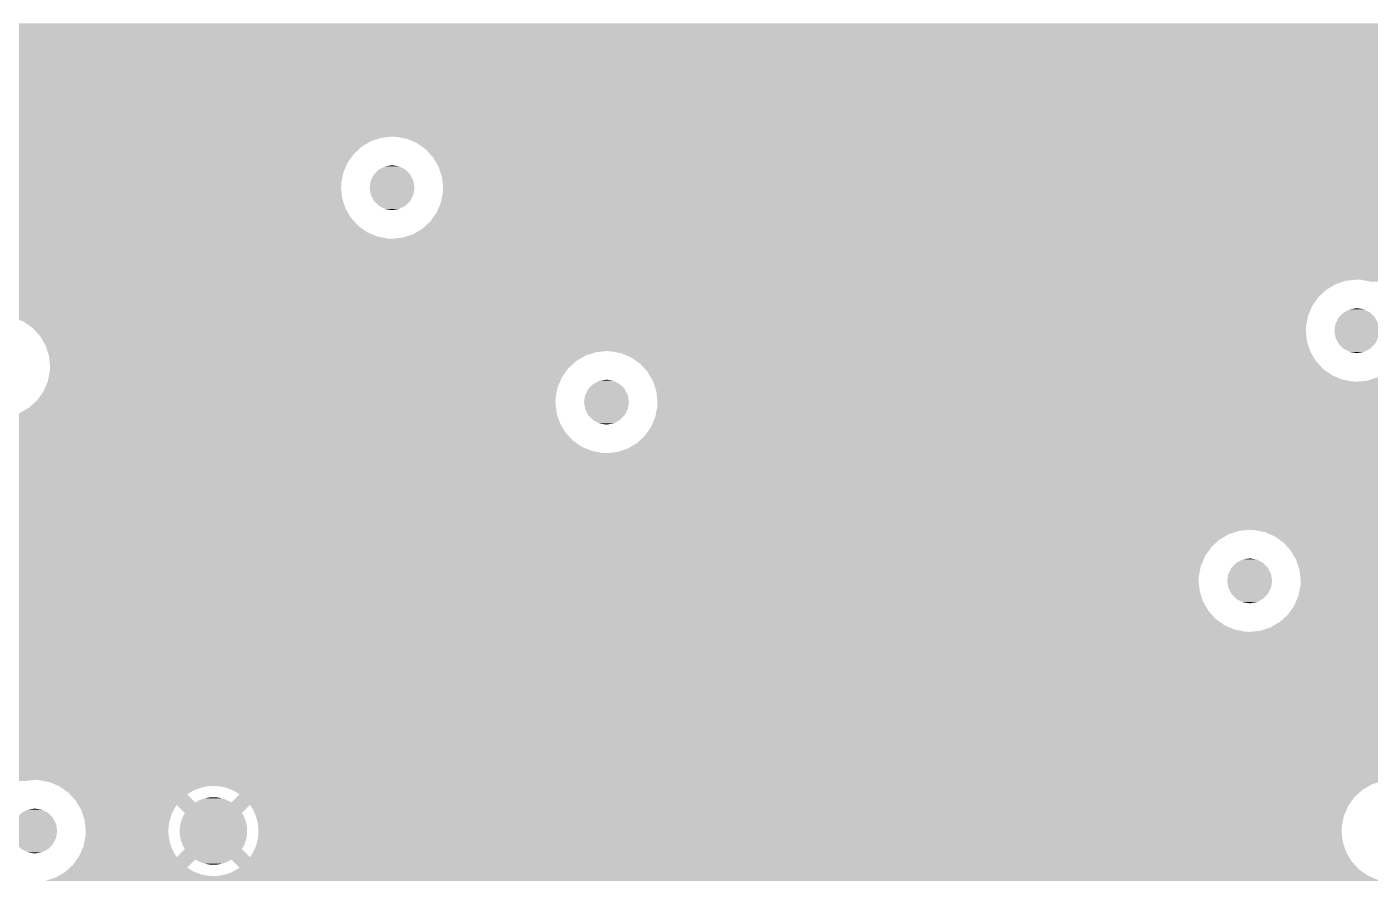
# Model space of a CAD drawing. Extents: x 295 to 953, y 10 to 290.
# Drawn here: x 612.72 to 636.59, y 115.48 to 130.64 of the extents above; entities that cross this region are included whole.
import ezdxf

# ---------------------------------------------------------------- set-up
doc = ezdxf.new("R2010")
doc.units = 0
doc.header["$LTSCALE"] = 5
doc.header["$MEASUREMENT"] = 0
doc.layers.add('FROMC1', color=7, linetype='CONTINUOUS')

msp = doc.modelspace()

# ---------------------------------------------------------------- linework, layer by layer
at = {"layer": 'FROMC1'}
for points in [[(587.325, 130.571), (587.334, 130.577), (696.474, 130.571), (696.492, 130.577)], [(587.334, 130.577), (587.368, 130.597), (696.492, 130.577), (696.683, 130.597)], [(587.368, 130.597), (587.547, 130.706), (710.526, 130.597), (710.526, 130.706)], [(583.018, 130.29), (583.018, 130.391), (696.003, 130.29), (696.113, 130.391)], [(586.574, 130.391), (586.832, 130.411), (696.113, 130.391), (696.135, 130.411)], [(586.832, 130.411), (586.868, 130.42), (696.135, 130.411), (696.144, 130.42)], [(586.868, 130.42), (587.085, 130.472), (696.144, 130.42), (696.233, 130.472)], [(587.085, 130.472), (587.194, 130.517), (696.233, 130.472), (696.31, 130.517)], [(587.194, 130.517), (587.325, 130.571), (696.31, 130.517), (696.474, 130.571)], [(583.018, 130.134), (583.018, 130.29), (695.892, 130.134), (696.003, 130.29)], [(583.018, 129.958), (583.018, 130.134), (695.816, 129.958), (695.892, 130.134)], [(583.018, 129.835), (583.018, 129.958), (695.792, 129.835), (695.816, 129.958)], [(600.877, 129.831), (600.798, 129.835), (695.791, 129.831), (695.792, 129.835)], [(601.066, 129.794), (600.877, 129.831), (695.784, 129.794), (695.791, 129.831)], [(601.122, 129.77), (601.066, 129.794), (695.779, 129.77), (695.784, 129.794)], [(601.242, 129.719), (601.122, 129.77), (695.777, 129.719), (695.779, 129.77)], [(601.282, 129.69), (601.242, 129.719), (695.776, 129.69), (695.777, 129.719)], [(601.398, 129.608), (601.282, 129.69), (695.785, 129.608), (695.776, 129.69)], [(601.497, 129.499), (601.398, 129.608), (695.796, 129.499), (695.785, 129.608)], [(601.527, 129.466), (601.497, 129.499), (695.807, 129.466), (695.796, 129.499)], [(601.615, 129.317), (601.527, 129.466), (695.856, 129.317), (695.807, 129.466)], [(601.624, 129.301), (601.615, 129.317), (695.866, 129.301), (695.856, 129.317)], [(601.673, 129.152), (601.624, 129.301), (695.953, 129.152), (695.866, 129.301)], [(601.684, 129.119), (601.673, 129.152), (695.983, 129.119), (695.953, 129.152)], [(601.696, 129.01), (601.684, 129.119), (696.082, 129.01), (695.983, 129.119)], [(601.704, 128.928), (601.696, 129.01), (696.198, 128.928), (696.082, 129.01)], [(601.703, 128.899), (601.704, 128.928), (696.238, 128.899), (696.198, 128.928)], [(601.664, 128.66), (601.666, 128.672), (618.987, 128.66), (619.022, 128.672)], [(601.666, 128.672), (601.67, 128.692), (619.022, 128.672), (619.213, 128.692)], [(601.67, 128.692), (601.688, 128.783), (705.378, 128.692), (705.348, 128.783)], [(601.688, 128.783), (601.689, 128.787), (696.683, 128.783), (696.603, 128.787)], [(601.689, 128.787), (601.696, 128.824), (696.603, 128.787), (696.415, 128.824)], [(601.696, 128.824), (601.701, 128.848), (696.415, 128.824), (696.358, 128.848)], [(601.701, 128.848), (601.703, 128.899), (696.358, 128.848), (696.238, 128.899)], [(619.292, 128.688), (619.213, 128.692), (643.309, 128.688), (643.343, 128.692)], [(619.378, 128.672), (619.292, 128.688), (643.152, 128.672), (643.309, 128.688)], [(619.481, 128.651), (619.378, 128.672), (643.09, 128.651), (643.152, 128.672)], [(601.518, 128.385), (601.588, 128.484), (618.533, 128.385), (618.641, 128.484)], [(601.588, 128.484), (601.601, 128.515), (618.641, 128.484), (618.674, 128.515)], [(601.601, 128.515), (601.643, 128.612), (618.674, 128.515), (618.84, 128.612)], [(601.643, 128.612), (601.664, 128.66), (618.84, 128.612), (618.987, 128.66)], [(619.573, 128.612), (619.481, 128.651), (642.97, 128.612), (643.09, 128.651)], [(619.657, 128.576), (619.573, 128.612), (642.908, 128.576), (642.97, 128.612)], [(619.742, 128.515), (619.657, 128.576), (642.804, 128.515), (642.908, 128.576)], [(619.813, 128.465), (619.742, 128.515), (642.75, 128.465), (642.804, 128.515)], [(619.885, 128.385), (619.813, 128.465), (642.663, 128.385), (642.75, 128.465)], [(601.17, 128.101), (601.336, 128.198), (618.367, 128.101), (618.409, 128.198)], [(601.336, 128.198), (601.369, 128.229), (618.409, 128.198), (618.422, 128.229)], [(601.369, 128.229), (601.477, 128.328), (618.422, 128.229), (618.492, 128.328)], [(601.477, 128.328), (601.518, 128.385), (618.492, 128.328), (618.533, 128.385)], [(619.942, 128.323), (619.885, 128.385), (642.619, 128.323), (642.663, 128.385)], [(619.997, 128.229), (619.942, 128.323), (642.552, 128.229), (642.619, 128.323)], [(620.039, 128.158), (619.997, 128.229), (642.521, 128.158), (642.552, 128.229)], [(588.018, 127.865), (587.923, 128.021), (618.309, 127.865), (618.34, 128.021)], [(600.798, 128.021), (600.988, 128.041), (618.34, 128.021), (618.344, 128.041)], [(600.988, 128.041), (601.023, 128.053), (618.344, 128.041), (618.346, 128.053)], [(601.023, 128.053), (601.17, 128.101), (618.346, 128.053), (618.367, 128.101)], [(618.836, 127.91), (618.886, 128.014), (619.591, 127.91), (619.537, 128.014)], [(618.886, 128.014), (618.895, 128.023), (619.537, 128.014), (619.533, 128.023)], [(618.895, 128.023), (618.975, 128.105), (619.533, 128.023), (619.448, 128.105)], [(618.975, 128.105), (618.987, 128.111), (619.448, 128.105), (619.442, 128.111)], [(618.987, 128.111), (619.087, 128.164), (619.442, 128.111), (619.334, 128.164)], [(619.087, 128.164), (619.107, 128.167), (619.334, 128.164), (619.328, 128.167)], [(619.107, 128.167), (619.213, 128.184), (619.328, 128.167), (619.213, 128.184)], [(620.074, 128.053), (620.039, 128.158), (642.476, 128.053), (642.521, 128.158)], [(620.099, 127.976), (620.074, 128.053), (642.461, 127.976), (642.476, 128.053)], [(620.111, 127.865), (620.099, 127.976), (642.439, 127.865), (642.461, 127.976)], [(588.055, 127.805), (588.018, 127.865), (618.307, 127.805), (618.309, 127.865)], [(588.063, 127.785), (588.055, 127.805), (618.306, 127.785), (618.307, 127.805)], [(588.142, 127.594), (588.063, 127.785), (618.326, 127.594), (618.306, 127.785)], [(618.814, 127.785), (618.831, 127.9), (619.611, 127.785), (619.593, 127.9)], [(618.832, 127.67), (618.814, 127.785), (619.594, 127.67), (619.611, 127.785)], [(618.831, 127.9), (618.836, 127.91), (619.593, 127.9), (619.591, 127.91)], [(620.119, 127.785), (620.111, 127.865), (642.436, 127.785), (642.439, 127.865)], [(620.116, 127.705), (620.119, 127.785), (642.444, 127.705), (642.436, 127.785)], [(588.154, 127.565), (588.142, 127.594), (618.336, 127.565), (618.326, 127.594)], [(588.191, 127.412), (588.154, 127.565), (618.386, 127.412), (618.336, 127.565)], [(618.834, 127.66), (618.832, 127.67), (619.589, 127.66), (619.594, 127.67)], [(618.888, 127.556), (618.834, 127.66), (619.539, 127.556), (619.589, 127.66)], [(618.892, 127.547), (618.888, 127.556), (619.53, 127.547), (619.539, 127.556)], [(618.977, 127.465), (618.892, 127.547), (619.45, 127.465), (619.53, 127.547)], [(620.034, 127.412), (620.079, 127.517), (642.516, 127.412), (642.481, 127.517)], [(620.079, 127.517), (620.094, 127.594), (642.481, 127.517), (642.456, 127.594)], [(620.094, 127.594), (620.116, 127.705), (642.456, 127.594), (642.444, 127.705)], [(588.214, 127.312), (588.191, 127.412), (618.444, 127.312), (618.386, 127.412)], [(588.22, 127.247), (588.214, 127.312), (618.483, 127.247), (618.444, 127.312)], [(588.231, 127.105), (588.22, 127.247), (618.612, 127.105), (618.483, 127.247)], [(618.983, 127.459), (618.977, 127.465), (619.438, 127.459), (619.45, 127.465)], [(619.091, 127.406), (618.983, 127.459), (619.338, 127.406), (619.438, 127.459)], [(619.098, 127.403), (619.091, 127.406), (619.318, 127.403), (619.338, 127.406)], [(619.213, 127.386), (619.098, 127.403), (619.213, 127.386), (619.318, 127.403)], [(619.892, 127.185), (619.936, 127.247), (642.67, 127.185), (642.613, 127.247)], [(619.936, 127.247), (620.003, 127.341), (642.613, 127.247), (642.558, 127.341)], [(620.003, 127.341), (620.034, 127.412), (642.558, 127.341), (642.516, 127.412)], [(588.23, 126.994), (588.235, 127.053), (618.768, 126.994), (618.685, 127.053)], [(588.235, 127.053), (588.231, 127.105), (618.685, 127.053), (618.612, 127.105)], [(619.647, 126.994), (619.751, 127.055), (642.898, 126.994), (642.813, 127.055)], [(619.751, 127.055), (619.806, 127.105), (642.813, 127.055), (642.742, 127.105)], [(619.806, 127.105), (619.892, 127.185), (642.742, 127.105), (642.67, 127.185)], [(588.198, 126.723), (588.211, 126.778), (705.435, 126.723), (705.452, 126.778)], [(588.211, 126.778), (588.213, 126.784), (705.452, 126.778), (705.454, 126.784)], [(588.213, 126.784), (588.217, 126.831), (705.454, 126.784), (705.472, 126.831)], [(588.217, 126.831), (588.22, 126.878), (705.472, 126.831), (705.495, 126.878)], [(588.22, 126.878), (588.221, 126.882), (619.213, 126.878), (619.133, 126.882)], [(588.221, 126.882), (588.224, 126.919), (619.133, 126.882), (618.945, 126.919)], [(588.224, 126.919), (588.23, 126.994), (618.945, 126.919), (618.768, 126.994)], [(619.213, 126.878), (619.246, 126.882), (643.343, 126.878), (643.263, 126.882)], [(619.246, 126.882), (619.403, 126.898), (643.263, 126.882), (643.178, 126.898)], [(619.403, 126.898), (619.465, 126.919), (643.178, 126.898), (643.075, 126.919)], [(619.465, 126.919), (619.585, 126.958), (643.075, 126.919), (642.982, 126.958)], [(619.585, 126.958), (619.647, 126.994), (642.982, 126.958), (642.898, 126.994)], [(588.136, 126.497), (588.151, 126.532), (705.408, 126.497), (705.408, 126.532)], [(588.151, 126.532), (588.156, 126.554), (705.408, 126.532), (705.408, 126.554)], [(588.156, 126.554), (588.17, 126.611), (705.408, 126.554), (705.413, 126.611)], [(588.17, 126.611), (588.184, 126.668), (705.413, 126.611), (705.422, 126.668)], [(588.184, 126.668), (588.198, 126.723), (705.422, 126.668), (705.435, 126.723)], [(588.038, 126.273), (588.05, 126.293), (705.445, 126.273), (705.439, 126.293)], [(588.05, 126.293), (588.065, 126.328), (705.439, 126.293), (705.43, 126.328)], [(588.065, 126.328), (588.089, 126.384), (705.43, 126.328), (705.418, 126.384)], [(588.089, 126.384), (588.112, 126.441), (705.418, 126.384), (705.411, 126.441)], [(588.112, 126.441), (588.136, 126.497), (705.411, 126.441), (705.408, 126.497)], [(587.83, 125.975), (587.913, 126.072), (635.819, 125.975), (635.985, 126.072)], [(587.913, 126.072), (587.914, 126.072), (635.985, 126.072), (635.986, 126.072)], [(587.914, 126.072), (587.951, 126.132), (635.986, 126.072), (636.167, 126.132)], [(587.951, 126.132), (587.963, 126.152), (636.167, 126.132), (636.358, 126.152)], [(587.963, 126.152), (587.973, 126.167), (705.495, 126.152), (705.487, 126.167)], [(587.973, 126.167), (588.005, 126.22), (705.487, 126.167), (705.464, 126.22)], [(588.005, 126.22), (588.038, 126.273), (705.464, 126.22), (705.445, 126.273)], [(636.437, 126.148), (636.358, 126.152), (705.497, 126.148), (705.495, 126.152)], [(636.597, 126.117), (636.437, 126.148), (705.514, 126.117), (705.497, 126.148)], [(587.547, 125.707), (587.709, 125.845), (635.58, 125.707), (635.678, 125.845)], [(587.709, 125.845), (587.744, 125.875), (635.678, 125.845), (635.711, 125.875)], [(587.744, 125.875), (587.83, 125.975), (635.711, 125.875), (635.819, 125.975)], [(587.191, 125.517), (587.325, 125.572), (635.493, 125.517), (635.517, 125.572)], [(587.325, 125.572), (587.517, 125.689), (635.517, 125.572), (635.567, 125.689)], [(587.517, 125.689), (587.547, 125.707), (635.567, 125.689), (635.58, 125.707)], [(636.04, 125.483), (636.12, 125.565), (636.678, 125.483), (636.593, 125.565)], [(636.12, 125.565), (636.132, 125.571), (636.593, 125.565), (636.587, 125.571)], [(636.132, 125.571), (636.232, 125.624), (636.587, 125.571), (636.479, 125.624)], [(636.232, 125.624), (636.252, 125.627), (636.479, 125.624), (636.473, 125.627)], [(636.252, 125.627), (636.358, 125.644), (636.473, 125.627), (636.358, 125.644)], [(612.307, 125.513), (612.228, 125.517), (635.491, 125.513), (635.493, 125.517)], [(612.496, 125.476), (612.309, 125.513), (635.484, 125.476), (635.491, 125.513)], [(612.672, 125.401), (612.496, 125.476), (635.469, 125.401), (635.484, 125.476)], [(612.778, 125.325), (612.672, 125.401), (635.454, 125.325), (635.469, 125.401)], [(612.828, 125.29), (612.778, 125.325), (635.453, 125.29), (635.454, 125.325)], [(635.959, 125.245), (635.976, 125.36), (636.756, 125.245), (636.738, 125.36)], [(635.976, 125.36), (635.981, 125.37), (636.738, 125.36), (636.736, 125.37)], [(635.981, 125.37), (636.031, 125.474), (636.736, 125.37), (636.682, 125.474)], [(636.031, 125.474), (636.04, 125.483), (636.682, 125.474), (636.678, 125.483)], [(612.869, 125.245), (612.828, 125.29), (635.451, 125.245), (635.453, 125.29)], [(612.957, 125.148), (612.869, 125.245), (635.461, 125.148), (635.451, 125.245)], [(613.012, 125.054), (612.957, 125.148), (635.471, 125.054), (635.461, 125.148)], [(635.977, 125.13), (635.959, 125.245), (636.739, 125.13), (636.756, 125.245)], [(635.979, 125.12), (635.977, 125.13), (636.734, 125.12), (636.739, 125.13)], [(636.033, 125.016), (635.979, 125.12), (636.684, 125.016), (636.734, 125.12)], [(613.054, 124.983), (613.012, 125.054), (635.495, 124.983), (635.471, 125.054)], [(613.087, 124.882), (613.054, 124.983), (635.528, 124.882), (635.495, 124.983)], [(613.094, 124.862), (613.087, 124.882), (622.832, 124.862), (623.023, 124.882)], [(613.114, 124.802), (613.094, 124.862), (622.65, 124.802), (622.832, 124.862)], [(623.102, 124.878), (623.023, 124.882), (635.529, 124.878), (635.528, 124.882)], [(623.133, 124.872), (623.102, 124.878), (635.531, 124.872), (635.529, 124.878)], [(623.291, 124.841), (623.133, 124.872), (635.549, 124.841), (635.531, 124.872)], [(636.037, 125.007), (636.033, 125.016), (636.675, 125.007), (636.684, 125.016)], [(636.122, 124.925), (636.037, 125.007), (636.595, 124.925), (636.675, 125.007)], [(636.128, 124.919), (636.122, 124.925), (636.583, 124.919), (636.595, 124.925)], [(636.236, 124.866), (636.128, 124.919), (636.483, 124.866), (636.583, 124.919)], [(636.243, 124.863), (636.236, 124.866), (636.463, 124.863), (636.483, 124.866)], [(636.358, 124.846), (636.243, 124.863), (636.358, 124.846), (636.463, 124.863)], [(613.114, 124.801), (613.114, 124.802), (622.648, 124.801), (622.65, 124.802)], [(613.124, 124.705), (613.114, 124.801), (622.484, 124.705), (622.648, 124.801)], [(613.134, 124.61), (613.124, 124.705), (622.381, 124.61), (622.484, 124.705)], [(613.133, 124.575), (613.134, 124.61), (622.343, 124.575), (622.381, 124.61)], [(623.467, 124.766), (623.291, 124.841), (635.593, 124.766), (635.549, 124.841)], [(623.549, 124.707), (623.467, 124.766), (635.628, 124.707), (635.593, 124.766)], [(623.623, 124.655), (623.549, 124.707), (635.676, 124.655), (635.628, 124.707)], [(623.705, 124.565), (623.623, 124.655), (635.757, 124.565), (635.676, 124.655)], [(613.094, 124.342), (613.109, 124.419), (622.199, 124.342), (622.232, 124.419)], [(613.109, 124.419), (613.131, 124.53), (622.232, 124.419), (622.311, 124.53)], [(613.131, 124.53), (613.133, 124.575), (622.311, 124.53), (622.343, 124.575)], [(622.917, 124.357), (623.023, 124.374), (623.138, 124.357), (623.023, 124.374)], [(623.752, 124.513), (623.705, 124.565), (635.831, 124.513), (635.757, 124.565)], [(623.787, 124.454), (623.752, 124.513), (635.913, 124.454), (635.831, 124.513)], [(623.831, 124.379), (623.787, 124.454), (636.09, 124.379), (635.913, 124.454)], [(623.849, 124.348), (623.831, 124.379), (636.247, 124.348), (636.09, 124.379)], [(636.548, 124.358), (636.73, 124.418), (646.336, 124.358), (646.362, 124.418)], [(612.939, 124.055), (613.018, 124.166), (622.119, 124.055), (622.141, 124.166)], [(613.018, 124.166), (613.051, 124.243), (622.141, 124.166), (622.156, 124.243)], [(613.051, 124.243), (613.094, 124.342), (622.156, 124.243), (622.199, 124.342)], [(622.646, 124.1), (622.696, 124.204), (623.401, 124.1), (623.347, 124.204)], [(622.696, 124.204), (622.705, 124.213), (623.347, 124.204), (623.343, 124.213)], [(622.705, 124.213), (622.785, 124.295), (623.343, 124.213), (623.258, 124.295)], [(622.785, 124.295), (622.797, 124.301), (623.258, 124.295), (623.252, 124.301)], [(622.797, 124.301), (622.897, 124.354), (623.252, 124.301), (623.144, 124.354)], [(622.897, 124.354), (622.917, 124.357), (623.144, 124.354), (623.138, 124.357)], [(623.851, 124.342), (623.849, 124.348), (636.278, 124.342), (636.247, 124.348)], [(623.852, 124.338), (623.851, 124.342), (636.358, 124.338), (636.278, 124.342)], [(623.884, 124.243), (623.852, 124.338), (646.286, 124.243), (646.327, 124.338)], [(623.909, 124.166), (623.884, 124.243), (646.271, 124.166), (646.286, 124.243)], [(623.921, 124.055), (623.909, 124.166), (646.249, 124.055), (646.271, 124.166)], [(636.358, 124.338), (636.548, 124.358), (646.327, 124.338), (646.336, 124.358)], [(612.766, 123.88), (612.869, 123.975), (622.126, 123.88), (622.116, 123.975)], [(612.869, 123.975), (612.907, 124.01), (622.116, 123.975), (622.117, 124.01)], [(612.907, 124.01), (612.939, 124.055), (622.117, 124.01), (622.119, 124.055)], [(622.624, 123.975), (622.641, 124.09), (623.421, 123.975), (623.403, 124.09)], [(622.642, 123.86), (622.624, 123.975), (623.404, 123.86), (623.421, 123.975)], [(622.641, 124.09), (622.646, 124.1), (623.403, 124.09), (623.401, 124.1)], [(623.904, 123.784), (623.926, 123.895), (646.266, 123.784), (646.254, 123.895)], [(623.929, 123.975), (623.921, 124.055), (646.246, 123.975), (646.249, 124.055)], [(623.926, 123.895), (623.929, 123.975), (646.254, 123.895), (646.246, 123.975)], [(596.256, 123.626), (596.34, 123.703), (622.188, 123.626), (622.163, 123.703)], [(612.228, 123.703), (612.418, 123.723), (622.163, 123.703), (622.156, 123.723)], [(612.418, 123.723), (612.6, 123.783), (622.156, 123.723), (622.136, 123.783)], [(612.6, 123.783), (612.602, 123.784), (622.136, 123.783), (622.136, 123.784)], [(612.602, 123.784), (612.766, 123.88), (622.136, 123.784), (622.126, 123.88)], [(622.644, 123.85), (622.642, 123.86), (623.399, 123.85), (623.404, 123.86)], [(622.698, 123.746), (622.644, 123.85), (623.349, 123.746), (623.399, 123.85)], [(622.702, 123.737), (622.698, 123.746), (623.34, 123.737), (623.349, 123.746)], [(622.787, 123.655), (622.702, 123.737), (623.26, 123.655), (623.34, 123.737)], [(622.793, 123.649), (622.787, 123.655), (623.248, 123.649), (623.26, 123.655)], [(623.844, 123.602), (623.889, 123.707), (646.326, 123.602), (646.291, 123.707)], [(623.889, 123.707), (623.904, 123.784), (646.291, 123.707), (646.266, 123.784)], [(587.487, 123.437), (587.467, 123.449), (622.293, 123.437), (622.285, 123.449)], [(587.555, 123.395), (587.487, 123.437), (622.331, 123.395), (622.293, 123.437)], [(595.718, 123.449), (595.908, 123.469), (622.285, 123.449), (622.274, 123.469)], [(595.908, 123.469), (596.09, 123.529), (622.274, 123.469), (622.239, 123.529)], [(596.09, 123.529), (596.215, 123.602), (622.239, 123.529), (622.196, 123.602)], [(596.215, 123.602), (596.256, 123.626), (622.196, 123.602), (622.188, 123.626)], [(622.901, 123.596), (622.793, 123.649), (623.148, 123.596), (623.248, 123.649)], [(622.908, 123.593), (622.901, 123.596), (623.128, 123.593), (623.148, 123.596)], [(623.023, 123.576), (622.908, 123.593), (623.023, 123.576), (623.128, 123.593)], [(623.702, 123.375), (623.746, 123.437), (646.48, 123.375), (646.423, 123.437)], [(623.746, 123.437), (623.813, 123.531), (646.423, 123.437), (646.368, 123.531)], [(623.813, 123.531), (623.844, 123.602), (646.368, 123.531), (646.326, 123.602)], [(587.671, 123.295), (587.555, 123.395), (622.422, 123.295), (622.331, 123.395)], [(587.752, 123.226), (587.671, 123.295), (622.52, 123.226), (622.422, 123.295)], [(587.787, 123.184), (587.752, 123.226), (622.578, 123.184), (622.52, 123.226)], [(587.851, 123.109), (587.787, 123.184), (622.755, 123.109), (622.578, 123.184)], [(623.395, 123.148), (623.457, 123.184), (646.792, 123.148), (646.708, 123.184)], [(623.457, 123.184), (623.561, 123.245), (646.708, 123.184), (646.623, 123.245)], [(623.561, 123.245), (623.616, 123.295), (646.623, 123.245), (646.552, 123.295)], [(623.616, 123.295), (623.702, 123.375), (646.552, 123.295), (646.48, 123.375)], [(587.883, 123.072), (587.851, 123.109), (622.943, 123.072), (622.755, 123.109)], [(587.886, 123.068), (587.883, 123.072), (623.023, 123.068), (622.943, 123.072)], [(587.92, 123.028), (587.886, 123.068), (710.526, 123.028), (710.526, 123.068)], [(587.951, 122.977), (587.92, 123.028), (710.526, 122.977), (710.526, 123.028)], [(587.963, 122.957), (587.951, 122.977), (683.792, 122.957), (683.983, 122.977)], [(588, 122.897), (587.963, 122.957), (683.61, 122.897), (683.792, 122.957)], [(623.023, 123.068), (623.056, 123.072), (647.153, 123.068), (647.073, 123.072)], [(623.056, 123.072), (623.213, 123.088), (647.073, 123.072), (646.988, 123.088)], [(623.213, 123.088), (623.275, 123.109), (646.988, 123.088), (646.885, 123.109)], [(623.275, 123.109), (623.395, 123.148), (646.885, 123.109), (646.792, 123.148)], [(588.055, 122.806), (588, 122.897), (683.455, 122.806), (683.61, 122.897)], [(588.058, 122.8), (588.055, 122.806), (683.444, 122.8), (683.455, 122.806)], [(588.111, 122.67), (588.058, 122.8), (683.303, 122.67), (683.444, 122.8)], [(588.154, 122.566), (588.111, 122.67), (683.229, 122.566), (683.303, 122.67)], [(588.166, 122.514), (588.154, 122.566), (683.192, 122.514), (683.229, 122.566)], [(588.209, 122.338), (588.166, 122.514), (683.116, 122.338), (683.192, 122.514)], [(588.214, 122.314), (588.209, 122.338), (683.111, 122.314), (683.116, 122.338)], [(588.227, 122.15), (588.214, 122.314), (683.079, 122.15), (683.111, 122.314)], [(588.22, 121.879), (588.235, 122.055), (683.096, 121.879), (683.077, 122.055)], [(588.234, 122.07), (588.227, 122.15), (683.076, 122.07), (683.079, 122.15)], [(588.235, 122.055), (588.234, 122.07), (683.077, 122.055), (683.076, 122.07)], [(588.193, 121.707), (588.213, 121.786), (683.153, 121.707), (683.127, 121.786)], [(588.213, 121.786), (588.22, 121.879), (683.127, 121.786), (683.096, 121.879)], [(588.095, 121.4), (588.149, 121.53), (633.773, 121.4), (633.914, 121.53)], [(588.149, 121.53), (588.151, 121.534), (633.914, 121.53), (633.921, 121.534)], [(588.151, 121.534), (588.174, 121.627), (633.921, 121.534), (634.08, 121.627)], [(588.174, 121.627), (588.188, 121.687), (634.08, 121.627), (634.262, 121.687)], [(588.188, 121.687), (588.193, 121.707), (634.262, 121.687), (634.453, 121.707)], [(634.532, 121.703), (634.453, 121.707), (683.154, 121.703), (683.153, 121.707)], [(634.563, 121.697), (634.532, 121.703), (683.156, 121.697), (683.154, 121.703)], [(634.721, 121.666), (634.563, 121.697), (683.174, 121.666), (683.156, 121.697)], [(634.897, 121.591), (634.721, 121.666), (683.218, 121.591), (683.174, 121.666)], [(634.979, 121.532), (634.897, 121.591), (683.253, 121.532), (683.218, 121.591)], [(635.053, 121.48), (634.979, 121.532), (683.301, 121.48), (683.253, 121.532)], [(588.019, 121.244), (588.05, 121.294), (633.662, 121.244), (633.698, 121.294)], [(588.05, 121.294), (588.095, 121.4), (633.698, 121.294), (633.773, 121.4)], [(635.135, 121.39), (635.053, 121.48), (683.382, 121.39), (683.301, 121.48)], [(635.182, 121.338), (635.135, 121.39), (683.456, 121.338), (683.382, 121.39)], [(635.217, 121.279), (635.182, 121.338), (683.538, 121.279), (683.456, 121.338)], [(635.261, 121.204), (635.217, 121.279), (683.715, 121.204), (683.538, 121.279)], [(587.747, 120.88), (587.909, 121.068), (633.549, 120.88), (633.586, 121.068)], [(587.909, 121.068), (587.914, 121.073), (633.586, 121.068), (633.589, 121.073)], [(587.914, 121.073), (588.019, 121.244), (633.589, 121.073), (633.662, 121.244)], [(634.076, 120.925), (634.126, 121.029), (634.831, 120.925), (634.777, 121.029)], [(634.126, 121.029), (634.135, 121.038), (634.777, 121.029), (634.773, 121.038)], [(634.135, 121.038), (634.215, 121.12), (634.773, 121.038), (634.688, 121.12)], [(634.215, 121.12), (634.227, 121.126), (634.688, 121.12), (634.682, 121.126)], [(634.227, 121.126), (634.327, 121.179), (634.682, 121.126), (634.574, 121.179)], [(634.327, 121.179), (634.347, 121.182), (634.574, 121.179), (634.568, 121.182)], [(634.347, 121.182), (634.453, 121.199), (634.568, 121.182), (634.453, 121.199)], [(635.279, 121.173), (635.261, 121.204), (683.872, 121.173), (683.715, 121.204)], [(635.281, 121.167), (635.279, 121.173), (683.903, 121.167), (683.872, 121.173)], [(635.282, 121.163), (635.281, 121.167), (683.983, 121.163), (683.903, 121.167)], [(635.339, 120.991), (635.282, 121.163), (710.526, 120.991), (710.526, 121.163)], [(587.547, 120.708), (587.654, 120.8), (633.556, 120.708), (633.546, 120.8)], [(587.654, 120.8), (587.744, 120.876), (633.546, 120.8), (633.549, 120.876)], [(587.744, 120.876), (587.747, 120.88), (633.549, 120.876), (633.549, 120.88)], [(634.054, 120.8), (634.071, 120.915), (634.851, 120.8), (634.833, 120.915)], [(634.072, 120.685), (634.054, 120.8), (634.834, 120.685), (634.851, 120.8)], [(634.071, 120.915), (634.076, 120.925), (634.833, 120.915), (634.831, 120.925)], [(635.359, 120.8), (635.339, 120.991), (710.526, 120.8), (710.526, 120.991)], [(635.356, 120.72), (635.359, 120.8), (710.526, 120.72), (710.526, 120.8)], [(587.085, 120.474), (587.325, 120.573), (633.61, 120.474), (633.578, 120.573)], [(587.325, 120.573), (587.384, 120.609), (633.578, 120.573), (633.566, 120.609)], [(587.384, 120.609), (587.547, 120.708), (633.566, 120.609), (633.556, 120.708)], [(634.074, 120.675), (634.072, 120.685), (634.829, 120.675), (634.834, 120.685)], [(634.128, 120.571), (634.074, 120.675), (634.779, 120.571), (634.829, 120.675)], [(634.132, 120.562), (634.128, 120.571), (634.77, 120.562), (634.779, 120.571)], [(634.217, 120.48), (634.132, 120.562), (634.69, 120.48), (634.77, 120.562)], [(635.319, 120.532), (635.356, 120.72), (710.526, 120.532), (710.526, 120.72)], [(583.018, 120.262), (583.018, 120.394), (633.723, 120.262), (633.646, 120.394)], [(586.574, 120.394), (586.832, 120.414), (633.646, 120.394), (633.634, 120.414)], [(586.832, 120.414), (586.888, 120.427), (633.634, 120.414), (633.626, 120.427)], [(586.888, 120.427), (587.085, 120.474), (633.626, 120.427), (633.61, 120.474)], [(634.223, 120.474), (634.217, 120.48), (634.678, 120.474), (634.69, 120.48)], [(634.331, 120.421), (634.223, 120.474), (634.578, 120.421), (634.678, 120.474)], [(634.338, 120.418), (634.331, 120.421), (634.558, 120.418), (634.578, 120.421)], [(634.453, 120.401), (634.338, 120.418), (634.453, 120.401), (634.558, 120.418)], [(635.175, 120.26), (635.243, 120.356), (657.409, 120.26), (657.574, 120.356)], [(635.243, 120.357), (635.269, 120.417), (657.575, 120.357), (657.757, 120.417)], [(635.243, 120.356), (635.243, 120.357), (657.574, 120.356), (657.575, 120.357)], [(635.269, 120.417), (635.278, 120.437), (657.757, 120.417), (657.948, 120.437)], [(635.278, 120.437), (635.319, 120.532), (710.526, 120.437), (710.526, 120.532)], [(583.018, 120.183), (583.018, 120.262), (633.795, 120.183), (633.723, 120.262)], [(609.513, 120.179), (609.434, 120.183), (633.798, 120.179), (633.795, 120.183)], [(609.702, 120.142), (609.513, 120.179), (633.832, 120.142), (633.798, 120.179)], [(609.752, 120.12), (609.702, 120.142), (633.852, 120.12), (633.832, 120.142)], [(609.878, 120.067), (609.752, 120.12), (633.928, 120.067), (633.852, 120.12)], [(634.991, 120.07), (635.056, 120.13), (657.225, 120.07), (657.268, 120.13)], [(635.056, 120.13), (635.132, 120.2), (657.268, 120.13), (657.344, 120.2)], [(635.132, 120.2), (635.175, 120.26), (657.344, 120.2), (657.409, 120.26)], [(609.958, 120.009), (609.878, 120.067), (634.008, 120.009), (633.928, 120.067)], [(610.034, 119.956), (609.958, 120.009), (634.134, 119.956), (634.008, 120.009)], [(610.054, 119.934), (610.034, 119.956), (634.185, 119.934), (634.134, 119.956)], [(610.088, 119.897), (610.054, 119.934), (634.373, 119.897), (634.185, 119.934)], [(610.091, 119.893), (610.088, 119.897), (634.453, 119.893), (634.373, 119.897)], [(610.163, 119.814), (610.091, 119.893), (657.088, 119.814), (657.122, 119.893)], [(634.453, 119.893), (634.643, 119.913), (657.122, 119.893), (657.131, 119.913)], [(634.643, 119.913), (634.825, 119.973), (657.131, 119.913), (657.157, 119.973)], [(634.825, 119.973), (634.826, 119.974), (657.157, 119.973), (657.157, 119.974)], [(634.826, 119.974), (634.991, 120.07), (657.157, 119.974), (657.225, 120.07)], [(610.173, 119.798), (610.163, 119.814), (657.081, 119.798), (657.088, 119.814)], [(610.26, 119.649), (610.173, 119.798), (657.052, 119.649), (657.081, 119.798)], [(610.273, 119.61), (610.26, 119.649), (657.044, 119.61), (657.052, 119.649)], [(610.299, 119.53), (610.273, 119.61), (657.041, 119.53), (657.044, 119.61)], [(610.32, 119.467), (610.299, 119.53), (657.048, 119.467), (657.041, 119.53)], [(610.334, 119.339), (610.32, 119.467), (657.061, 119.339), (657.048, 119.467)], [(610.3, 119.008), (610.329, 119.157), (657.208, 119.008), (657.121, 119.157)], [(610.329, 119.157), (610.337, 119.196), (657.121, 119.157), (657.108, 119.196)], [(610.34, 119.276), (610.334, 119.339), (657.082, 119.276), (657.061, 119.339)], [(610.337, 119.196), (610.34, 119.276), (657.108, 119.196), (657.082, 119.276)], [(610.232, 118.85), (610.293, 118.992), (657.347, 118.85), (657.218, 118.992)], [(610.293, 118.992), (610.3, 119.008), (657.218, 118.992), (657.208, 119.008)], [(610.06, 118.627), (610.1, 118.664), (657.868, 118.627), (657.68, 118.664)], [(610.1, 118.664), (610.113, 118.676), (657.68, 118.664), (657.652, 118.676)], [(610.113, 118.676), (610.158, 118.739), (657.652, 118.676), (657.503, 118.739)], [(610.158, 118.739), (610.224, 118.832), (657.503, 118.739), (657.373, 118.832)], [(610.224, 118.832), (610.232, 118.85), (657.373, 118.832), (657.347, 118.85)], [(609.624, 118.389), (609.806, 118.449), (710.526, 118.389), (710.526, 118.449)], [(609.806, 118.449), (609.972, 118.546), (710.526, 118.449), (710.526, 118.546)], [(609.972, 118.546), (610.056, 118.623), (710.526, 118.546), (710.526, 118.623)], [(610.056, 118.623), (610.06, 118.627), (657.948, 118.623), (657.868, 118.627)], [(587.752, 118.227), (587.586, 118.369), (710.526, 118.227), (710.526, 118.369)], [(587.92, 118.029), (587.752, 118.227), (710.526, 118.029), (710.526, 118.227)], [(609.434, 118.369), (609.624, 118.389), (710.526, 118.369), (710.526, 118.389)], [(588.001, 117.897), (587.92, 118.029), (710.526, 117.897), (710.526, 118.029)], [(588.013, 117.877), (588.001, 117.897), (672.362, 117.877), (672.553, 117.897)], [(588.049, 117.817), (588.013, 117.877), (672.18, 117.817), (672.362, 117.877)], [(588.055, 117.807), (588.049, 117.817), (672.164, 117.807), (672.18, 117.817)], [(588.091, 117.72), (588.055, 117.807), (672.014, 117.72), (672.164, 117.807)], [(588.145, 117.59), (588.091, 117.72), (671.873, 117.59), (672.014, 117.72)], [(588.154, 117.567), (588.145, 117.59), (671.857, 117.567), (671.873, 117.59)], [(588.186, 117.434), (588.154, 117.567), (671.762, 117.434), (671.857, 117.567)], [(588.214, 117.315), (588.186, 117.434), (671.711, 117.315), (671.762, 117.434)], [(588.219, 117.262), (588.214, 117.315), (671.688, 117.262), (671.711, 117.315)], [(588.22, 117.242), (588.219, 117.262), (612.672, 117.242), (612.863, 117.262)], [(612.942, 117.258), (612.863, 117.262), (636.959, 117.258), (636.993, 117.262)], [(613.028, 117.242), (612.942, 117.258), (636.802, 117.242), (636.959, 117.258)], [(613.131, 117.221), (613.028, 117.242), (636.74, 117.221), (636.802, 117.242)], [(613.223, 117.182), (613.131, 117.221), (636.62, 117.182), (636.74, 117.221)], [(613.285, 117.155), (613.223, 117.182), (636.574, 117.155), (636.62, 117.182)], [(613.293, 117.152), (613.285, 117.155), (615.963, 117.152), (616.02, 117.155)], [(613.307, 117.146), (613.293, 117.152), (615.917, 117.146), (615.963, 117.152)], [(613.308, 117.144), (613.307, 117.146), (615.907, 117.144), (615.917, 117.146)], [(613.324, 117.133), (613.308, 117.144), (615.851, 117.133), (615.907, 117.144)], [(613.346, 117.118), (613.324, 117.133), (615.796, 117.118), (615.851, 117.133)], [(613.373, 117.099), (613.346, 117.118), (615.742, 117.099), (615.796, 117.118)], [(613.405, 117.076), (613.373, 117.099), (615.69, 117.076), (615.742, 117.099)], [(613.443, 117.049), (613.405, 117.076), (615.639, 117.049), (615.69, 117.076)], [(613.463, 117.035), (613.443, 117.049), (615.616, 117.035), (615.639, 117.049)], [(613.477, 117.019), (613.463, 117.035), (615.591, 117.019), (615.616, 117.035)], [(613.489, 117.006), (613.477, 117.019), (615.573, 117.006), (615.591, 117.019)], [(613.592, 116.893), (613.489, 117.006), (615.686, 116.893), (615.573, 117.006)], [(616.077, 117.154), (616.02, 117.155), (636.573, 117.154), (636.574, 117.155)], [(616.134, 117.149), (616.077, 117.154), (636.565, 117.149), (636.573, 117.154)], [(616.19, 117.14), (616.134, 117.149), (636.549, 117.14), (636.565, 117.149)], [(616.246, 117.128), (616.19, 117.14), (636.527, 117.128), (636.549, 117.14)], [(616.3, 117.111), (616.246, 117.128), (636.499, 117.111), (636.527, 117.128)], [(616.353, 117.09), (616.3, 117.111), (636.463, 117.09), (636.499, 117.111)], [(616.365, 117.085), (616.353, 117.09), (636.454, 117.085), (636.463, 117.09)], [(616.405, 117.066), (616.365, 117.085), (636.434, 117.066), (636.454, 117.085)], [(616.455, 117.038), (616.405, 117.066), (636.403, 117.038), (636.434, 117.066)], [(616.451, 116.955), (616.502, 117.006), (636.313, 116.955), (636.369, 117.006)], [(616.502, 117.006), (616.455, 117.038), (636.369, 117.006), (636.403, 117.038)], [(612.637, 116.681), (612.737, 116.734), (613.092, 116.681), (612.984, 116.734)], [(612.737, 116.734), (612.757, 116.737), (612.984, 116.734), (612.978, 116.737)], [(612.757, 116.737), (612.863, 116.754), (612.978, 116.737), (612.863, 116.754)], [(613.611, 116.862), (613.592, 116.893), (615.717, 116.862), (615.686, 116.893)], [(613.635, 116.82), (613.611, 116.862), (636.216, 116.82), (636.247, 116.862)], [(613.611, 116.862), (613.611, 116.862), (615.718, 116.862), (615.717, 116.862)], [(613.663, 116.772), (613.635, 116.82), (615.355, 116.772), (615.386, 116.82)], [(613.689, 116.728), (613.663, 116.772), (615.33, 116.728), (615.355, 116.772)], [(615.531, 116.675), (615.386, 116.82), (616.544, 116.675), (616.689, 116.82)], [(615.718, 116.862), (615.746, 116.879), (616.358, 116.862), (616.328, 116.879)], [(615.746, 116.879), (615.761, 116.886), (616.328, 116.879), (616.315, 116.886)], [(615.761, 116.886), (615.79, 116.901), (616.315, 116.886), (616.284, 116.901)], [(615.79, 116.901), (615.806, 116.907), (616.284, 116.901), (616.27, 116.907)], [(615.806, 116.907), (615.836, 116.92), (616.27, 116.907), (616.238, 116.92)], [(615.836, 116.92), (615.853, 116.925), (616.238, 116.92), (616.224, 116.925)], [(615.853, 116.925), (615.883, 116.934), (616.224, 116.925), (616.19, 116.934)], [(615.883, 116.934), (615.901, 116.938), (616.19, 116.934), (616.176, 116.938)], [(615.901, 116.938), (615.931, 116.945), (616.176, 116.938), (616.141, 116.945)], [(615.931, 116.945), (615.95, 116.948), (616.141, 116.945), (616.128, 116.948)], [(615.95, 116.948), (615.98, 116.952), (616.128, 116.948), (616.091, 116.952)], [(615.98, 116.952), (616.004, 116.953), (616.091, 116.952), (616.079, 116.953)], [(616.004, 116.953), (616.03, 116.954), (616.079, 116.953), (616.03, 116.954)], [(616.358, 116.862), (616.451, 116.955), (636.247, 116.862), (636.313, 116.955)], [(616.703, 116.799), (616.689, 116.82), (636.202, 116.799), (636.216, 116.82)], [(616.711, 116.787), (616.703, 116.799), (636.197, 116.787), (636.202, 116.799)], [(616.74, 116.738), (616.711, 116.787), (636.176, 116.738), (636.197, 116.787)], [(616.766, 116.687), (616.74, 116.738), (636.154, 116.687), (636.176, 116.738)], [(612.486, 116.48), (612.536, 116.584), (613.241, 116.48), (613.187, 116.584)], [(612.536, 116.584), (612.545, 116.593), (613.187, 116.584), (613.183, 116.593)], [(612.545, 116.593), (612.625, 116.675), (613.183, 116.593), (613.098, 116.675)], [(612.625, 116.675), (612.637, 116.681), (613.098, 116.675), (613.092, 116.681)], [(613.691, 116.722), (613.689, 116.728), (615.327, 116.722), (615.33, 116.728)], [(613.708, 116.671), (613.691, 116.722), (615.302, 116.671), (615.327, 116.722)], [(613.725, 116.618), (613.708, 116.671), (615.282, 116.618), (615.302, 116.671)], [(613.743, 116.563), (613.725, 116.618), (615.265, 116.563), (615.282, 116.618)], [(613.749, 116.546), (613.743, 116.563), (615.261, 116.546), (615.265, 116.563)], [(613.753, 116.508), (613.749, 116.546), (615.252, 116.508), (615.261, 116.546)], [(613.759, 116.451), (613.753, 116.508), (615.243, 116.451), (615.252, 116.508)], [(615.447, 116.453), (615.454, 116.494), (616.629, 116.453), (616.62, 116.494)], [(615.454, 116.494), (615.457, 116.502), (616.62, 116.494), (616.619, 116.502)], [(615.457, 116.502), (615.468, 116.541), (616.619, 116.502), (616.607, 116.541)], [(615.468, 116.541), (615.471, 116.549), (616.607, 116.541), (616.605, 116.549)], [(615.471, 116.549), (615.485, 116.588), (616.605, 116.549), (616.59, 116.588)], [(615.485, 116.588), (615.489, 116.595), (616.59, 116.588), (616.587, 116.595)], [(615.489, 116.595), (615.506, 116.632), (616.587, 116.595), (616.569, 116.632)], [(615.506, 116.632), (615.51, 116.639), (616.569, 116.632), (616.565, 116.639)], [(615.51, 116.639), (615.531, 116.675), (616.565, 116.639), (616.544, 116.675)], [(616.787, 116.634), (616.766, 116.687), (636.131, 116.634), (636.154, 116.687)], [(616.791, 116.623), (616.787, 116.634), (636.126, 116.623), (636.131, 116.634)], [(616.805, 116.58), (616.791, 116.623), (636.118, 116.58), (636.126, 116.623)], [(616.819, 116.525), (616.805, 116.58), (636.107, 116.525), (636.118, 116.58)], [(616.83, 116.469), (616.819, 116.525), (636.096, 116.469), (636.107, 116.525)], [(612.464, 116.355), (612.481, 116.47), (613.261, 116.355), (613.243, 116.47)], [(612.482, 116.24), (612.464, 116.355), (613.244, 116.24), (613.261, 116.355)], [(612.481, 116.47), (612.486, 116.48), (613.243, 116.47), (613.241, 116.48)], [(613.756, 116.224), (613.766, 116.275), (615.248, 116.224), (615.242, 116.275)], [(613.765, 116.394), (613.759, 116.451), (615.238, 116.394), (615.243, 116.451)], [(613.769, 116.355), (613.765, 116.394), (615.238, 116.355), (615.238, 116.394)], [(613.766, 116.281), (613.769, 116.337), (615.241, 116.281), (615.238, 116.337)], [(613.766, 116.275), (613.766, 116.281), (615.242, 116.275), (615.241, 116.281)], [(613.769, 116.337), (613.769, 116.355), (615.238, 116.337), (615.238, 116.355)], [(615.438, 116.355), (615.44, 116.396), (616.637, 116.355), (616.635, 116.396)], [(615.44, 116.314), (615.438, 116.355), (616.636, 116.314), (616.637, 116.355)], [(615.44, 116.404), (615.445, 116.445), (616.635, 116.404), (616.63, 116.445)], [(615.44, 116.396), (615.44, 116.404), (616.635, 116.396), (616.635, 116.404)], [(615.44, 116.306), (615.44, 116.314), (616.635, 116.306), (616.636, 116.314)], [(615.445, 116.265), (615.44, 116.306), (616.63, 116.265), (616.635, 116.306)], [(615.445, 116.445), (615.447, 116.453), (616.63, 116.445), (616.629, 116.453)], [(615.446, 116.257), (615.445, 116.265), (616.629, 116.257), (616.63, 116.265)], [(615.455, 116.216), (615.446, 116.257), (616.621, 116.216), (616.629, 116.257)], [(616.823, 116.202), (616.832, 116.259), (636.102, 116.202), (636.096, 116.259)], [(616.833, 116.435), (616.83, 116.469), (636.089, 116.435), (636.096, 116.469)], [(616.832, 116.259), (616.837, 116.316), (636.096, 116.259), (636.09, 116.316)], [(616.836, 116.412), (616.833, 116.435), (636.088, 116.412), (636.089, 116.435)], [(616.838, 116.355), (616.836, 116.412), (636.086, 116.355), (636.088, 116.412)], [(616.837, 116.316), (616.838, 116.355), (636.09, 116.316), (636.086, 116.355)], [(612.484, 116.23), (612.482, 116.24), (613.239, 116.23), (613.244, 116.24)], [(612.538, 116.126), (612.484, 116.23), (613.189, 116.126), (613.239, 116.23)], [(612.542, 116.117), (612.538, 116.126), (613.18, 116.117), (613.189, 116.126)], [(612.627, 116.035), (612.542, 116.117), (613.1, 116.035), (613.18, 116.117)], [(612.633, 116.029), (612.627, 116.035), (613.088, 116.029), (613.1, 116.035)], [(612.741, 115.976), (612.633, 116.029), (612.988, 115.976), (613.088, 116.029)], [(613.695, 116.007), (613.717, 116.06), (615.317, 116.007), (615.294, 116.06)], [(613.717, 116.06), (613.729, 116.087), (615.294, 116.06), (615.284, 116.087)], [(613.729, 116.087), (613.734, 116.113), (615.284, 116.087), (615.275, 116.113)], [(613.734, 116.113), (613.745, 116.168), (615.275, 116.113), (615.26, 116.168)], [(613.745, 116.168), (613.756, 116.224), (615.26, 116.168), (615.248, 116.224)], [(615.386, 115.89), (615.531, 116.035), (616.689, 115.89), (616.544, 116.035)], [(615.456, 116.208), (615.455, 116.216), (616.619, 116.208), (616.621, 116.216)], [(615.468, 116.169), (615.456, 116.208), (616.607, 116.169), (616.619, 116.208)], [(615.47, 116.161), (615.468, 116.169), (616.604, 116.161), (616.607, 116.169)], [(615.485, 116.122), (615.47, 116.161), (616.59, 116.122), (616.604, 116.161)], [(615.488, 116.115), (615.485, 116.122), (616.587, 116.115), (616.59, 116.122)], [(615.506, 116.078), (615.488, 116.115), (616.569, 116.078), (616.587, 116.115)], [(615.51, 116.071), (615.506, 116.078), (616.565, 116.071), (616.569, 116.078)], [(615.531, 116.035), (615.51, 116.071), (616.544, 116.035), (616.565, 116.071)], [(616.748, 115.988), (616.773, 116.039), (636.164, 115.988), (636.147, 116.039)], [(616.773, 116.039), (616.793, 116.092), (636.147, 116.039), (636.13, 116.092)], [(616.793, 116.092), (616.81, 116.147), (636.13, 116.092), (636.112, 116.147)], [(616.81, 116.147), (616.814, 116.164), (636.112, 116.147), (636.106, 116.164)], [(616.814, 116.164), (616.823, 116.202), (636.106, 116.164), (636.102, 116.202)], [(612.748, 115.973), (612.741, 115.976), (612.968, 115.973), (612.988, 115.976)], [(612.863, 115.956), (612.748, 115.973), (612.863, 115.956), (612.968, 115.973)], [(613.542, 115.755), (613.609, 115.848), (615.624, 115.755), (615.717, 115.848)], [(613.609, 115.848), (613.639, 115.89), (636.244, 115.848), (636.22, 115.89)], [(613.609, 115.848), (613.609, 115.848), (615.717, 115.848), (615.718, 115.848)], [(613.639, 115.89), (613.651, 115.908), (615.386, 115.89), (615.374, 115.908)], [(613.651, 115.908), (613.653, 115.911), (615.374, 115.908), (615.372, 115.911)], [(613.653, 115.911), (613.673, 115.957), (615.372, 115.911), (615.344, 115.957)], [(613.673, 115.957), (613.695, 116.007), (615.344, 115.957), (615.317, 116.007)], [(615.747, 115.831), (615.718, 115.848), (616.329, 115.831), (616.358, 115.848)], [(615.76, 115.824), (615.747, 115.831), (616.314, 115.824), (616.329, 115.831)], [(615.791, 115.809), (615.76, 115.824), (616.285, 115.809), (616.314, 115.824)], [(615.805, 115.803), (615.791, 115.809), (616.269, 115.803), (616.285, 115.809)], [(615.837, 115.79), (615.805, 115.803), (616.239, 115.79), (616.269, 115.803)], [(615.851, 115.785), (615.837, 115.79), (616.222, 115.785), (616.239, 115.79)], [(615.885, 115.776), (615.851, 115.785), (616.192, 115.776), (616.222, 115.785)], [(616.389, 115.817), (616.358, 115.848), (636.263, 115.817), (636.244, 115.848)], [(616.502, 115.704), (616.389, 115.817), (636.366, 115.704), (636.263, 115.817)], [(616.689, 115.89), (616.72, 115.938), (636.22, 115.89), (636.192, 115.938)], [(616.72, 115.938), (616.745, 115.982), (636.192, 115.938), (636.166, 115.982)], [(616.745, 115.982), (616.748, 115.988), (636.166, 115.982), (636.164, 115.988)], [(613.235, 115.528), (613.281, 115.555), (636.632, 115.528), (636.57, 115.555)], [(613.281, 115.555), (613.282, 115.556), (616.055, 115.555), (615.998, 115.556)], [(613.282, 115.556), (613.291, 115.561), (615.998, 115.556), (615.941, 115.561)], [(613.291, 115.561), (613.306, 115.57), (615.941, 115.561), (615.885, 115.57)], [(613.306, 115.57), (613.328, 115.582), (615.885, 115.57), (615.829, 115.582)], [(613.328, 115.582), (613.356, 115.599), (615.829, 115.582), (615.775, 115.599)], [(613.356, 115.599), (613.392, 115.62), (615.775, 115.599), (615.722, 115.62)], [(613.392, 115.62), (613.401, 115.625), (615.722, 115.62), (615.71, 115.625)], [(613.401, 115.625), (613.422, 115.644), (615.71, 115.625), (615.67, 115.644)], [(613.422, 115.644), (613.452, 115.672), (615.67, 115.644), (615.621, 115.672)], [(613.452, 115.672), (613.486, 115.704), (615.621, 115.672), (615.573, 115.704)], [(613.486, 115.704), (613.542, 115.755), (615.573, 115.704), (615.624, 115.755)], [(615.899, 115.772), (615.885, 115.776), (616.174, 115.772), (616.192, 115.776)], [(615.934, 115.765), (615.899, 115.772), (616.144, 115.765), (616.174, 115.772)], [(615.947, 115.762), (615.934, 115.765), (616.125, 115.762), (616.144, 115.765)], [(615.984, 115.758), (615.947, 115.762), (616.095, 115.758), (616.125, 115.762)], [(615.996, 115.757), (615.984, 115.758), (616.071, 115.757), (616.095, 115.758)], [(616.045, 115.756), (615.996, 115.757), (616.045, 115.756), (616.071, 115.757)], [(616.055, 115.555), (616.112, 115.558), (636.57, 115.555), (636.563, 115.558)], [(616.112, 115.558), (616.159, 115.564), (636.563, 115.558), (636.548, 115.564)], [(616.159, 115.564), (616.169, 115.566), (636.548, 115.564), (636.547, 115.566)], [(616.169, 115.566), (616.224, 115.577), (636.547, 115.566), (636.531, 115.577)], [(616.224, 115.577), (616.279, 115.592), (636.531, 115.577), (636.509, 115.592)], [(616.279, 115.592), (616.333, 115.611), (636.509, 115.592), (636.482, 115.611)], [(616.333, 115.611), (616.385, 115.634), (636.482, 115.611), (636.45, 115.634)], [(616.385, 115.634), (616.436, 115.661), (636.45, 115.634), (636.413, 115.661)], [(616.436, 115.661), (616.459, 115.675), (636.413, 115.661), (636.392, 115.675)], [(616.459, 115.675), (616.484, 115.691), (636.392, 115.675), (636.378, 115.691)], [(616.484, 115.691), (616.502, 115.704), (636.378, 115.691), (636.366, 115.704)], [(613.053, 115.468), (613.115, 115.489), (636.828, 115.468), (636.725, 115.489)], [(613.115, 115.489), (613.235, 115.528), (636.725, 115.489), (636.632, 115.528)]]:
    msp.add_solid(points, dxfattribs=at)

doc.saveas('drawing.dxf')
